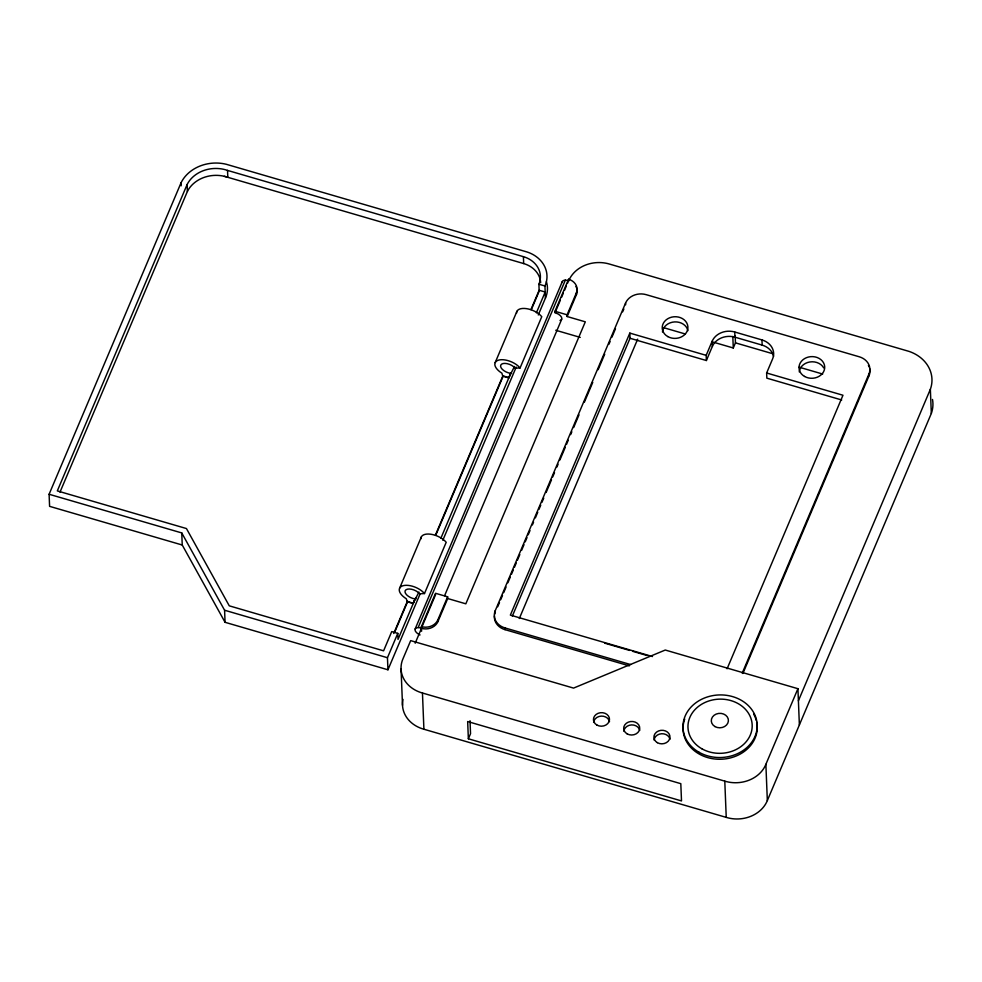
<?xml version="1.0" encoding="UTF-8"?>
<svg xmlns="http://www.w3.org/2000/svg" width="982" height="982" viewBox="0 0 982 982"><rect width="100%" height="100%" fill="white"/><g stroke="black" fill="none" stroke-linecap="round" stroke-linejoin="round"><path stroke-width="1.47" d="M393.733 633.488L407.186 601.745L406.315 598.762A14.46 7.218 23 0 1 403.013 585.726A14.46 7.218 23 0 1 424.47 593.57L446.196 542.297A14.46 7.218 23 0 0 430.742 534.22A14.46 7.218 23 0 0 420.959 538.774M435.456 535.006L502.759 376.143L501.888 373.16A14.46 7.218 23 0 1 498.586 360.124A14.46 7.218 23 0 1 520.055 367.968L541.769 316.695A14.46 7.218 23 0 0 526.327 308.618A14.46 7.218 23 0 0 516.544 313.184M420.161 593.754L387.951 669.785L225.062 622.306L182.235 545.01L49.591 506.344L49.1 494.265L181.056 182.787A37.218 31.387 -2.3 0 1 226.265 164.276L525.579 251.539A31.596 26.649 -2.3 0 1 544.949 285.983L545.427 298.062L538.271 314.964M531.409 309.453L539.179 291.126L538.897 284.228A25.704 21.678 -2.3 0 0 523.406 256.67L227.529 170.414A30.798 25.974 -2.3 0 0 187.108 184.542L57.324 490.902L186.445 528.549L229.272 605.833L383.594 650.821L391.732 631.598L397.784 633.365L398.029 639.392L415.582 597.964M59.988 492.154L187.378 191.453L187.108 184.542M399.625 588.181L421.352 536.909M495.198 362.579L516.925 311.306M530.931 309.649L539.143 290.267L545.194 292.022L536.393 312.792M394.617 632.347L407.763 601.328M435.836 535.055L503.336 375.725M387.951 669.785L387.46 657.719L397.784 633.365M414.392 600.419L413.226 603.513L407.186 601.745M510.554 373.43L508.799 377.91L502.759 376.143M440.906 538.173L510.566 373.749M407.235 601.45L413.213 603.193L418.933 592.072M502.809 375.848L508.786 377.591L514.519 366.47M442.833 540.247L516.201 367.059M415.153 628.934L562.318 281.564M420.05 634.949L418.43 634.102A7.07 3.535 23 0 1 418.16 627.535L565.325 280.152L568.639 280.619L567.449 283.405M421.597 631.23L421.413 626.614L435.529 593.288L447.632 596.811L447.694 598.529L437.923 621.606A12.852 10.839 -2.3 0 1 421.487 628.333L415.177 643.222M560.022 320.513A7.07 3.535 23 0 0 558.402 314.142L555.063 312.669L555.002 311.282L568.578 279.244A12.852 10.839 -2.3 0 1 576.324 293.017L576.397 294.747L567.166 316.535L585.309 321.826L465.836 603.82L447.694 598.529M435.591 594.662L421.474 627.989L418.16 627.535M555.063 312.669L560.366 300.124M561.544 297.337L563.324 293.164M564.503 290.377L566.27 286.192M444.601 595.669L561.679 319.31M437.923 621.606L437.849 619.875L447.632 596.811M567.166 316.535L567.093 314.805L576.324 293.017M494.732 614.131A16.068 13.552 -2.3 0 1 495.309 612.412L495.247 610.694L625.571 303.057A16.068 13.552 -2.3 0 1 646.119 294.649L859.262 356.785A16.068 13.552 -2.3 0 1 868.947 374.007L869.021 375.738L742.883 673.492M497.702 606.766L499.494 602.543M500.697 599.72L502.489 595.485M503.68 592.662L506.074 587.015M507.866 582.78L510.259 577.134M511.45 574.31L513.255 570.076M514.445 567.265L516.237 563.03M517.428 560.206L519.822 554.56M521.614 550.325L524.007 544.679M525.21 541.855L527.003 537.62M528.193 534.797L529.985 530.562M532.379 524.928L533.57 522.105M535.374 517.87L537.755 512.223M538.958 509.4L540.751 505.165M541.941 502.342L543.733 498.107M546.127 492.461L551.516 479.768M552.706 476.945L554.499 472.71M556.892 467.064L558.083 464.24M559.875 460.006L565.264 447.313M566.454 444.49L568.247 440.255M570.64 434.609L571.843 431.785M573.635 427.551L579.012 414.858M584.388 402.154L592.76 382.391M598.136 369.698L604.716 354.171M608.901 344.289L610.104 341.466M611.896 337.243L615.481 328.774M622.649 311.834L623.852 309.011M629.83 333.094L630.039 338.274L706.377 360.529L706.168 355.349L629.83 333.094L510.358 615.1L652.502 656.541M512.358 616.045L630.039 338.274M468.365 738.783L467.665 721.537L680.808 783.673L681.508 800.931L468.365 738.783L470.538 733.664L470.01 720.727M519.318 618.513L637.674 339.134M706.168 355.349L712.146 341.257A17.676 14.902 -2.3 0 1 734.745 332.002L761.958 339.932A17.676 14.902 -2.3 0 1 772.613 358.884L766.635 372.988L766.844 378.156L841.709 399.981M706.377 360.529L712.355 346.425L712.146 341.257M712.981 342.067L733.284 347.984L735.457 342.853L735.162 335.66M727.085 668.779L842.973 395.243L766.635 372.988M742.208 673.173L868.947 374.007M767.335 800.551L765.874 764.327L797.924 688.701L665.268 650.035L573.562 688.1L410.685 640.62L403.074 658.554A31.596 26.649 -2.3 0 0 422.456 693.01L423.905 729.233L726.238 817.38A31.596 26.649 -2.3 0 0 767.335 800.551L931.329 413.447A37.218 31.387 -2.3 0 0 932.507 399.465M798.403 700.78L930.359 389.302A37.218 31.387 -2.3 0 0 909.05 351.396L609.736 264.146A31.596 26.649 -2.3 0 0 568.652 280.962L568.578 279.244M520.055 367.968L515.145 368.164A8.359 4.173 23 0 0 504.932 363.389A8.359 4.173 23 0 0 501.102 367.796A8.359 4.173 23 0 0 510.628 373.344L511.573 373.393M424.47 593.57L419.572 593.766A8.359 4.173 23 0 0 409.359 588.991A8.359 4.173 23 0 0 405.529 593.398A8.359 4.173 23 0 0 415.055 598.946L416 598.995M224.362 176.306L523.676 263.569A25.704 21.678 -2.3 0 1 540.665 282.742M712.355 346.425A17.676 14.902 -2.3 0 1 734.953 337.182L762.167 345.112A17.676 14.902 -2.3 0 1 773.571 356.356M538.897 284.228L544.949 285.983M735.457 342.853L773.399 353.913M663.697 327.693L685.436 334.027M799.152 367.182L822.683 374.044M555.002 311.282L567.093 314.805M555.763 330.259L580.239 337.391M604.765 643.185L629.634 650.428M632.568 651.287L647.187 655.546M49.1 494.265L181.756 532.931L224.583 610.227L225.062 622.306M495.247 610.694A16.068 13.552 -2.3 0 0 504.932 627.915L630.677 664.581M494.425 615.886A16.068 13.552 -2.3 0 0 505.006 629.646L629.29 665.87M224.583 610.227L387.46 657.719M422.456 693.01L724.79 781.144A31.596 26.649 -2.3 0 0 765.874 764.327M930.359 389.302L931.329 413.447M797.924 688.701L799.373 724.925M761.958 339.932L762.167 345.112M734.745 332.002L734.953 337.182M732.817 336.482L733.284 347.984M724.79 781.144L726.238 817.38M625.571 303.057L625.644 304.776M523.406 256.67L523.676 263.569M504.932 627.915L505.006 629.646M401.061 669.073L402.51 705.297M227.529 170.414L227.812 177.312A30.798 25.974 -2.3 0 0 187.378 191.453M181.056 182.787L181.179 185.807M181.756 532.931L182.235 545.01M423.905 729.233A31.596 26.649 -2.3 0 1 403.013 699.38M756.668 721.966A37.12 31.301 -2.3 0 1 717.867 759.233A37.12 31.301 -2.3 0 1 684.712 719.069M753.71 714.209A37.12 31.301 -2.3 0 1 756.349 720.641M799.262 371.871A12.852 10.839 -2.3 0 1 809.794 361.977A12.852 10.839 -2.3 0 1 823.702 367.869M662.457 331.99A12.852 10.839 -2.3 0 1 674.646 321.912A12.852 10.839 -2.3 0 1 687.916 330.664M869.708 368.729A16.068 13.552 -2.3 0 1 869.021 375.738M868.432 365.378A16.068 13.552 -2.3 0 1 869.205 367.023M437.849 619.875A12.852 10.839 -2.3 0 1 421.413 626.614M562.134 282.472A7.07 3.535 23 0 1 565.325 280.152M576.95 289.15A12.852 10.839 -2.3 0 1 576.397 294.747M575.931 286.462A12.852 10.839 -2.3 0 1 576.544 287.775M593.607 722.408A8.028 6.776 -2.3 0 1 601.23 716.111A8.028 6.776 -2.3 0 1 609.515 721.586M623.84 731.222A8.028 6.776 -2.3 0 1 631.463 724.925A8.028 6.776 -2.3 0 1 639.748 730.399M654.073 740.035A8.028 6.776 -2.3 0 1 661.696 733.738A8.028 6.776 -2.3 0 1 669.982 739.213M546.397 281.699A31.596 26.649 -2.3 0 1 545.427 298.062M701.762 748.714A32.136 27.103 -2.3 0 0 752.089 728.104A32.136 27.103 -2.3 0 0 706.377 701.872A32.136 27.103 -2.3 0 0 701.762 748.714M714.97 726.57A8.568 7.23 -2.3 0 0 728.386 721.07A8.568 7.23 -2.3 0 0 716.197 714.074A8.568 7.23 -2.3 0 0 714.97 726.57M698.926 752.2A37.12 31.301 -2.3 0 0 757.061 728.399A37.12 31.301 -2.3 0 0 704.254 698.092A37.12 31.301 -2.3 0 0 698.926 752.2M657.363 742.674A8.028 6.776 -2.3 0 0 669.945 737.531A8.028 6.776 -2.3 0 0 658.517 730.964A8.028 6.776 -2.3 0 0 657.363 742.674M627.13 733.861A8.028 6.776 -2.3 0 0 639.712 728.705A8.028 6.776 -2.3 0 0 628.284 722.151A8.028 6.776 -2.3 0 0 627.13 733.861M596.896 725.047A8.028 6.776 -2.3 0 0 609.478 719.892A8.028 6.776 -2.3 0 0 598.05 713.337A8.028 6.776 -2.3 0 0 596.896 725.047M804.54 376.437A12.852 10.839 -2.3 0 0 824.671 368.201A12.852 10.839 -2.3 0 0 806.382 357.706A12.852 10.839 -2.3 0 0 804.54 376.437M667.735 336.556A12.852 10.839 -2.3 0 0 687.866 328.319A12.852 10.839 -2.3 0 0 669.577 317.824A12.852 10.839 -2.3 0 0 667.735 336.556"/></g></svg>
